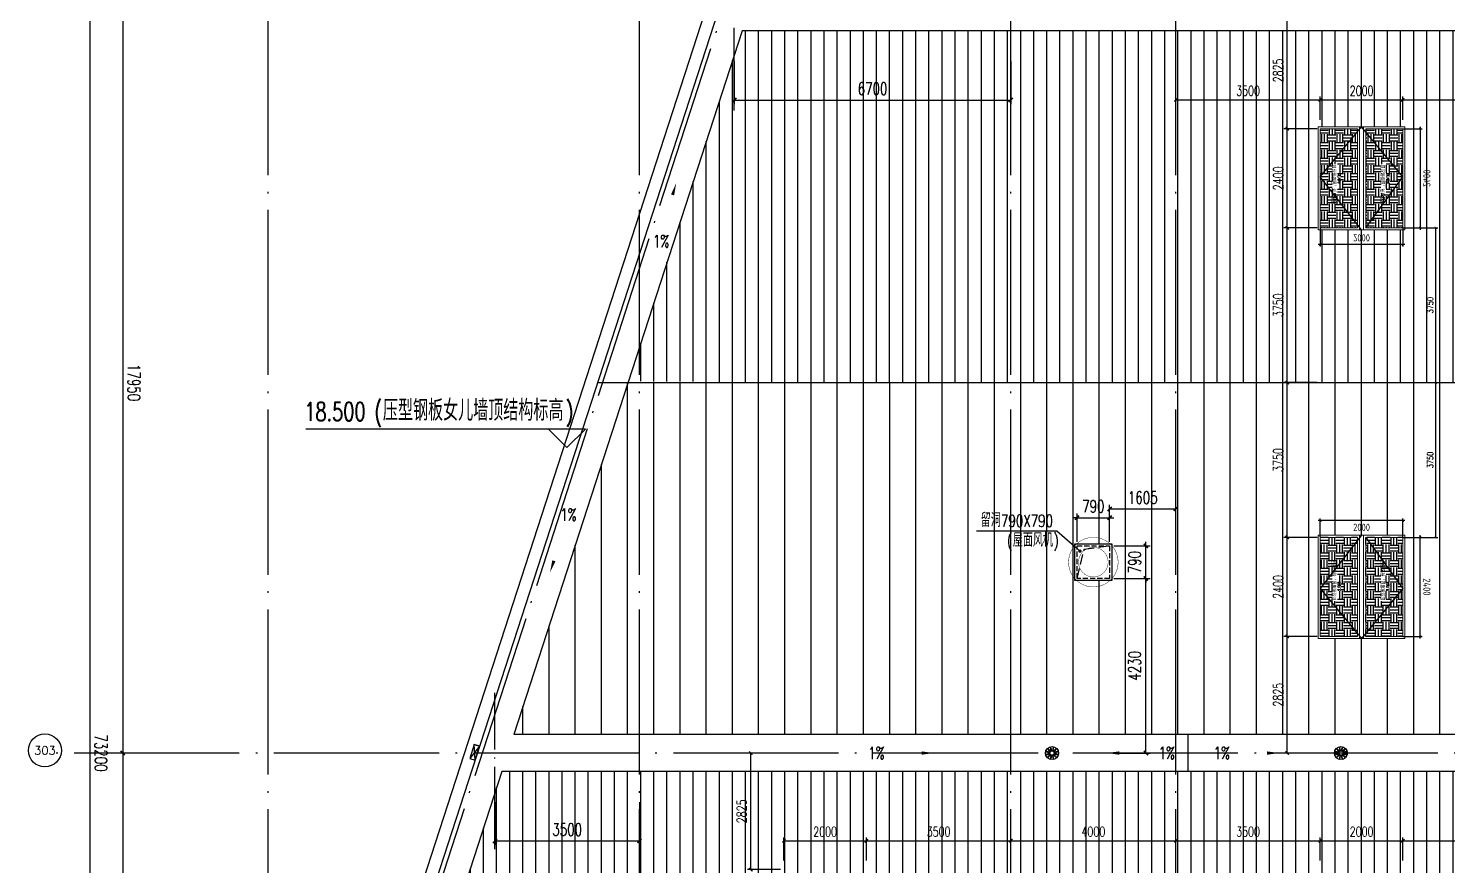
# Model space of a CAD drawing. Extents: x -1313754 to 847533, y 489853 to 941203.
# Drawn here: x 181339 to 215731, y 582093 to 602377 of the extents above; entities that cross this region are included whole.
import ezdxf
from ezdxf.enums import TextEntityAlignment as Align

# ---------------------------------------------------------------- set-up
doc = ezdxf.new("R2010")
doc.units = 0
doc.header["$LTSCALE"] = 1000
doc.header["$MEASUREMENT"] = 0
for name, pattern in [('DASH', [0.35, 0.25, -0.1]), ('DOTE', [2.42, 2, -0.2, 0.02, -0.2]), ('HIDDEN', [9.525, 6.35, -3.175])]:
    doc.linetypes.add(name, pattern=pattern)
doc.layers.get('Defpoints').update_dxf_attribs({"color": 210})
for name, color, linetype in [('A-AXIS-D', 1, 'Continuous'), ('A-AXIS-DOTE', 14, 'DOTE'), ('A-AXIS-DP', 126, 'Continuous'), ('A-AXIS-SYMB', 3, 'Continuous'), ('A-DRAIN', 142, 'Continuous'), ('A-HATCH-2', 251, 'Continuous'), ('A-LIN-V', 9, 'Continuous'), ('A-SFCE', 30, 'Continuous'), ('A-WINDOW', 140, 'Continuous'), ('AS-COLN', 6, 'Continuous'), ('AS-WALL', 40, 'Continuous'), ('AS-结构边线层', 200, 'Continuous'), ('DIM_SYMB', 3, 'Continuous'), ('PUB_TEXT', 7, 'Continuous'), ('SPACE', 7, 'Continuous'), ('SPACE_HATCH', 8, 'Continuous'), ('参考线', 8, 'Continuous'), ('外框', 1, 'HIDDEN'), ('文本', 4, 'Continuous'), ('暖通', 7, 'Continuous'), ('虹吸溢流', 3, 'Continuous'), ('虹吸雨水斗', 6, 'Continuous'), ('虹吸雨水标注XT', 7, 'Continuous')]:
    doc.layers.add(name, color=color, linetype=linetype)
doc.layers.add('成型线', color=3, linetype='Continuous', lineweight=18)
doc.styles.add('_TCH_AXIS', font='COMPLEX', dxfattribs={"bigfont": 'GBCBIG'})
doc.styles.add('_TCH_DIM', font='SIMPLEX', dxfattribs={"bigfont": 'GBCBIG'})
doc.styles.add('_TCH_DIM_T3', font='SIMPLEX', dxfattribs={"width": 0.705882, "bigfont": 'GBCBIG'})
doc.styles.add('_TCH_SPACE', font='SIMPLEX', dxfattribs={"height": 5, "bigfont": 'GBCBIG'})
doc.styles.add('A-DIM_T3', font='SIMPLEX', dxfattribs={"width": 0.705882, "bigfont": 'GBCBIG'})
doc.styles.get("Standard").update_dxf_attribs({"font": 'gbenor.shx', "bigfont": 'gbcbig.shx'})
doc.dimstyles.new('_TCH_ARCH&&100', dxfattribs={"dimtxt": 297.5, "dimasz": 100, "dimexe": 100, "dimexo": 100, "dimgap": 126.25, "dimtad": 1, "dimdec": 0, "dimzin": 0, "dimdsep": 46, "dimtxsty": '_TCH_DIM_T3', "dimblk": 'ARCHTICK', "dimcen": 0.09, "dimclrt": 7, "dimazin": 2, "dimtfac": 1, "dimtdec": 0, "dimtix": 1, "dimtmove": 2, "dimatfit": 3, "dimfxl": 0, "dimtolj": 1, "dimtzin": 0, "dimarcsym": 0})
doc.dimstyles.new('_TCH_ARCH&&50', dxfattribs={"dimtxt": 148.75, "dimasz": 50, "dimexe": 50, "dimexo": 50, "dimgap": 63.125, "dimtad": 1, "dimdec": 0, "dimzin": 0, "dimdsep": 46, "dimtxsty": '_TCH_DIM_T3', "dimblk": 'ARCHTICK', "dimcen": 0.09, "dimclrt": 7, "dimazin": 2, "dimtfac": 1, "dimtdec": 0, "dimtix": 1, "dimtmove": 2, "dimatfit": 3, "dimfxl": 0, "dimtolj": 1, "dimtzin": 0, "dimarcsym": 0})
doc.dimstyles.new('_TCH_ARCH&&80', dxfattribs={"dimtxt": 238, "dimasz": 80, "dimexe": 80, "dimexo": 80, "dimgap": 101, "dimtad": 1, "dimdec": 0, "dimzin": 0, "dimdsep": 46, "dimtxsty": '_TCH_DIM_T3', "dimblk": 'ARCHTICK', "dimcen": 0.09, "dimclrt": 7, "dimazin": 2, "dimtfac": 1, "dimtdec": 0, "dimtix": 1, "dimtmove": 2, "dimatfit": 3, "dimfxl": 0, "dimtolj": 1, "dimtzin": 0, "dimarcsym": 0})
doc.dimstyles.new('A-DIM&&100', dxfattribs={"dimtxt": 297.5, "dimasz": 100, "dimexe": 100, "dimexo": 100, "dimgap": 126.25, "dimtad": 1, "dimdec": 0, "dimzin": 0, "dimdsep": 46, "dimtxsty": 'A-DIM_T3', "dimblk": 'ARCHTICK', "dimcen": 0.09, "dimclrt": 7, "dimazin": 2, "dimtfac": 1, "dimtdec": 0, "dimtix": 1, "dimtmove": 2, "dimatfit": 3, "dimfxl": 0, "dimtolj": 1, "dimtzin": 0, "dimarcsym": 0})
pattern_1 = [(90, (-500100, 0), (-317.5, 0), [])]
pattern_2 = [(0, (0, 0), (187.5, 187.5), [187.5, -187.5]), (0, (0, 70.31), (187.5, 187.5), [187.5, -187.5]), (0, (0, 140.62), (187.5, 187.5), [187.5, -187.5]), (90, (23.44, 164.06), (-187.5, 187.5), [187.5, -187.5]), (90, (93.75, 164.06), (-187.5, 187.5), [187.5, -187.5]), (90, (164.06, 164.06), (-187.5, 187.5), [187.5, -187.5])]

# ---------------------------------------------------------------- blocks, each defined once
blk = doc.blocks.new('rrrrrrrrrrrrrrrrrrrrr')
at = {"layer": 'A-HATCH-2'}
h = blk.add_hatch(dxfattribs=at)
h.set_pattern_fill('ANSI31', color=256, scale=200, angle=45)
h.set_pattern_definition(pattern_1)
h.paths.add_polyline_path([(-266220, 593795), (-133684.3, 593795), (-128454.2, 593795), (-128454.2, 602320), (-301467.2, 602320), (-304221.8, 593830.4), (-299145.1, 593795)])
h = blk.add_hatch(dxfattribs=at)
h.set_pattern_fill('ANSI31', color=256, scale=400, angle=45)
h.set_pattern_definition([(90, (-500100, 0), (-635, 0), [])])
h.paths.add_polyline_path([(-266220, 593795), (-133684.3, 593795), (-128454.2, 593795), (-128454.2, 585270), (-306999.3, 585270), (-304233.2, 593795), (-278850, 593795)])
h = blk.add_hatch(dxfattribs=at)
h.set_pattern_fill('ANSI31', color=256, scale=200, angle=45)
h.set_pattern_definition(pattern_1)
h.paths.add_polyline_path([(-266220, 575845), (-133684.3, 575845), (-128454.2, 575845), (-128454.2, 584370), (-307291.3, 584370), (-310057.3, 575845), (-299145.1, 575845)])
at = {"layer": 'A-AXIS-SYMB'}
for p, q in [((-305260, 592670), (-312040, 592670)), ((-305710, 592220), (-306160, 592670)), ((-305710, 592220), (-305260, 592670))]:
    blk.add_line(p, q, dxfattribs=at)
at = {"layer": 'A-LIN-V'}
for points in [[(-301467.2, 602320), (-306999.3, 585270)], [(-128454.2, 602320), (-301467.2, 602320)], [(-128454.2, 585270), (-306999.3, 585270)], [(-307291.3, 584370), (-312823.4, 567320), (-128454.2, 567320)], [(-128454.2, 584370), (-307291.3, 584370)]]:
    blk.add_lwpolyline(points, dxfattribs=at)
at = {"layer": 'A-SFCE'}
for points in [[(-128154.2, 548220), (-128154.2, 621419.9), (-296321.3, 621420), (-313854.2, 567383.3), (-313854.2, 566370), (-313254.2, 566370)], [(-313554.2, 564570), (-313554.2, 548519.9), (-128454.2, 548519.9), (-128454.2, 621119.9), (-296103.2, 621120), (-313554.2, 567335.8), (-313554.2, 566670), (-313254.2, 566670)], [(-304977.3, 593795), (-128454.2, 593795)]]:
    blk.add_lwpolyline(points, dxfattribs=at)
at = {"layer": 'PUB_TEXT', "style": '_TCH_DIM', "width": 0.705882}
for s, height, p in [('18.500', 446.25, (-312075, 592870)), ('(', 446.2, (-310380, 592870)), (')', 446.2, (-305746.6, 592870))]:
    blk.add_text(s, height=height, dxfattribs=at).set_placement(p)
at = {"layer": 'PUB_TEXT', "style": '_TCH_DIM'}
blk.add_text('压型钢板女儿墙顶结构标高', height=506.383, dxfattribs=at).set_placement((-310170, 592870))
blk = doc.blocks.new('_ArchTick')
at = {"color": 0, "linetype": 'ByBlock', "const_width": 0.4}
blk.add_lwpolyline([(-0.5, -0.5), (0.5, 0.5)], dxfattribs=at)
blk = doc.blocks.new('44')
at = {"layer": 'A-AXIS-DP', "color": 1}
for p, q in [((280302, 745270), (280302, 747370)), ((277446, 744900), (279946, 744900))]:
    blk.add_line(p, q, dxfattribs=at)
for p, xscale, yscale, zscale, rotation in [((280302, 747320), -50.00000000000003, 50.00000000000003, 50.00000000000001, 270), ((280302, 745320), -50.00000000000001, 50.00000000000001, 50.00000000000001, 90), ((279896, 744900), -50, 50, 50, 180)]:
    blk.add_blockref('_ArchTick', p, dxfattribs=dict(at, xscale=xscale, yscale=yscale, zscale=zscale, rotation=rotation))
at = {"layer": 'A-AXIS-DP', "color": 1, "xscale": -50, "yscale": 50, "zscale": 50}
blk.add_blockref('_ArchTick', (277496, 744900), dxfattribs=at)
at = {"layer": 'A-AXIS-DP', "color": 1, "insert": (278696, 744737), "char_height": 175, "attachment_point": 5, "rotation": 180}
blk.add_mtext('\\A1;2400', dxfattribs=at)
blk.add_wipeout([(277446, 745270), (279946, 745270), (279946, 747370), (277446, 747370)]).dxf.layer = '参考线'
at = {"layer": 'SPACE_HATCH'}
h = blk.add_hatch(dxfattribs=at)
h.set_pattern_fill('土壤', color=1, scale=50, style=0)
h.set_pattern_definition(pattern_2)
h.paths.add_polyline_path([(277496, 746420), (279896, 746420), (279896, 747320), (277496, 747320)])
h.paths.add_polyline_path([(278352, 746904), (279057, 746904), (279057, 747034), (278352, 747034)])
h.paths.add_polyline_path([(278591, 746811), (278817, 746811), (278817, 746895), (278591, 746895)])
h = blk.add_hatch(dxfattribs=at)
h.set_pattern_fill('土壤', color=1, scale=50, style=0)
h.set_pattern_definition(pattern_2)
h.paths.add_polyline_path([(277496, 746220), (279896, 746220), (279896, 745320), (277496, 745320)])
h.paths.add_polyline_path([(278352, 745724), (279057, 745724), (279057, 745854), (278352, 745854)])
h.paths.add_polyline_path([(278591, 745631), (278817, 745631), (278817, 745715), (278591, 745715)])
at = {"layer": 'A-AXIS-DP', "color": 1}
for p, q in [((279906, 747320), (280352, 747320)), ((277496, 745320), (277496, 744850)), ((279896, 745320), (279896, 744850)), ((279906, 745320), (280352, 745320))]:
    blk.add_line(p, q, dxfattribs=at)
at = {"layer": '外框'}
for points in [[(279946, 746320), (278658, 747320), (277446, 746320)], [(279896, 746220), (278658, 745320), (277446, 746320)]]:
    blk.add_lwpolyline(points, dxfattribs=at)
at = {"layer": '成型线'}
for p, q in [((279946, 745270), (279946, 747370)), ((277446, 746370), (279946, 746370)), ((277496, 746420), (279896, 746420)), ((277446, 746270), (279946, 746270)), ((277496, 746220), (279896, 746220))]:
    blk.add_line(p, q, dxfattribs=at)
for points in [[(279946, 745270), (277446, 745270), (277446, 747370), (279946, 747370)], [(277496, 746420), (277496, 747320), (279896, 747320), (279896, 746420)], [(279896, 746220), (279896, 745320), (277496, 745320), (277496, 746220)]]:
    blk.add_lwpolyline(points, dxfattribs=at)
at = {"layer": 'A-AXIS-DP', "color": 1, "insert": (280139, 746320), "char_height": 175, "attachment_point": 5, "rotation": 270}
blk.add_mtext('\\A1;2000', dxfattribs=at)
at = {"layer": 'SPACE', "color": 1, "style": '_TCH_SPACE'}
for p in [(278365, 746930), (278365, 745750)]:
    blk.add_text('自然排烟窗，有效面积', height=96.5, dxfattribs=at).set_placement(p)
at = {"layer": 'SPACE', "color": 1, "style": '_TCH_SPACE', "width": 0.705882}
for s, height, p in [('2.16m', 59.5, (278600, 746828)), ('2', 29.8, (278792, 746863)), ('2.16m', 59.5, (278600, 745648)), ('2', 29.8, (278792, 745683))]:
    blk.add_text(s, height=height, dxfattribs=at).set_placement(p)
blk = doc.blocks.new('*D2538')
at = {"layer": 'A-WINDOW', "color": 0, "lineweight": -2}
for p, q in [((367696, 714320), (368446, 714320)), ((368396, 710570), (368396, 714320)), ((367696, 710570), (368446, 710570))]:
    blk.add_line(p, q, dxfattribs=at)
at = {"layer": 'Defpoints', "color": 0}
for p in [(367646, 714320), (368396, 714320), (367646, 710570)]:
    blk.add_point(p, dxfattribs=at)
at = {"layer": 'A-WINDOW', "color": 0, "lineweight": -2, "xscale": 50, "yscale": 50, "zscale": 50}
for p, rotation in [((368396, 714320), 90), ((368396, 710570), 270)]:
    blk.add_blockref('_ArchTick', p, dxfattribs=dict(at, rotation=rotation))
at = {"layer": 'A-WINDOW', "color": 7, "insert": (368258, 712445), "char_height": 148.8, "attachment_point": 5, "rotation": 90, "style": '_TCH_DIM_T3'}
blk.add_mtext('\\A1;3750', dxfattribs=at)
blk = doc.blocks.new('*D2539')
at = {"layer": 'A-WINDOW', "color": 0, "lineweight": -2}
for p, q in [((367696, 718070), (368446, 718070)), ((368396, 714320), (368396, 718070)), ((367696, 714320), (368446, 714320))]:
    blk.add_line(p, q, dxfattribs=at)
at = {"layer": 'Defpoints', "color": 0}
for p in [(367646, 718070), (368396, 718070), (367646, 714320)]:
    blk.add_point(p, dxfattribs=at)
at = {"layer": 'A-WINDOW', "color": 0, "lineweight": -2, "xscale": 50, "yscale": 50, "zscale": 50}
for p, rotation in [((368396, 718070), 90), ((368396, 714320), 270)]:
    blk.add_blockref('_ArchTick', p, dxfattribs=dict(at, rotation=rotation))
at = {"layer": 'A-WINDOW', "color": 7, "insert": (368258, 716195), "char_height": 148.8, "attachment_point": 5, "rotation": 90, "style": '_TCH_DIM_T3'}
blk.add_mtext('\\A1;3750', dxfattribs=at)
blk = doc.blocks.new('*D1889')
at = {"layer": 'A-AXIS-DP', "color": 0, "lineweight": -2}
for p, q in [((209146, 600165), (209146, 600725)), ((209146, 600645), (212646, 600645)), ((212646, 600165), (212646, 600725))]:
    blk.add_line(p, q, dxfattribs=at)
at = {"layer": 'Defpoints', "color": 0}
for p in [(212646, 600645), (209146, 600085), (212646, 600085)]:
    blk.add_point(p, dxfattribs=at)
at = {"layer": 'A-AXIS-DP', "color": 0, "lineweight": -2, "xscale": 80, "yscale": 80, "zscale": 80, "rotation": 180}
blk.add_blockref('_ArchTick', (209146, 600645), dxfattribs=at)
at = {"layer": 'A-AXIS-DP', "color": 0, "lineweight": -2, "xscale": 80, "yscale": 80, "zscale": 80}
blk.add_blockref('_ArchTick', (212646, 600645), dxfattribs=at)
at = {"layer": 'A-AXIS-DP', "color": 7, "insert": (210896, 600865), "char_height": 238, "attachment_point": 5, "style": '_TCH_DIM_T3'}
blk.add_mtext('\\A1;3500', dxfattribs=at)
blk = doc.blocks.new('*D1890')
at = {"layer": 'A-AXIS-DP', "color": 0, "lineweight": -2}
for p, q in [((212646, 600165), (212646, 600725)), ((212646, 600645), (214646, 600645)), ((214646, 600165), (214646, 600725))]:
    blk.add_line(p, q, dxfattribs=at)
at = {"layer": 'Defpoints', "color": 0}
for p in [(214646, 600645), (212646, 600085), (214646, 600085)]:
    blk.add_point(p, dxfattribs=at)
at = {"layer": 'A-AXIS-DP', "color": 0, "lineweight": -2, "xscale": 80, "yscale": 80, "zscale": 80, "rotation": 180}
blk.add_blockref('_ArchTick', (212646, 600645), dxfattribs=at)
at = {"layer": 'A-AXIS-DP', "color": 0, "lineweight": -2, "xscale": 80, "yscale": 80, "zscale": 80}
blk.add_blockref('_ArchTick', (214646, 600645), dxfattribs=at)
at = {"layer": 'A-AXIS-DP', "color": 7, "insert": (213646, 600865), "char_height": 238, "attachment_point": 5, "style": '_TCH_DIM_T3'}
blk.add_mtext('\\A1;2000', dxfattribs=at)
blk = doc.blocks.new('*D1891')
at = {"layer": 'A-AXIS-DP', "color": 0, "lineweight": -2}
for p, q in [((214646, 600165), (214646, 600725)), ((214646, 600645), (218146, 600645)), ((218146, 600165), (218146, 600725))]:
    blk.add_line(p, q, dxfattribs=at)
at = {"layer": 'Defpoints', "color": 0}
for p in [(218146, 600645), (214646, 600085), (218146, 600085)]:
    blk.add_point(p, dxfattribs=at)
at = {"layer": 'A-AXIS-DP', "color": 0, "lineweight": -2, "xscale": 80, "yscale": 80, "zscale": 80, "rotation": 180}
blk.add_blockref('_ArchTick', (214646, 600645), dxfattribs=at)
at = {"layer": 'A-AXIS-DP', "color": 0, "lineweight": -2, "xscale": 80, "yscale": 80, "zscale": 80}
blk.add_blockref('_ArchTick', (218146, 600645), dxfattribs=at)
at = {"layer": 'A-AXIS-DP', "color": 7, "insert": (216396, 600865), "char_height": 238, "attachment_point": 5, "style": '_TCH_DIM_T3'}
blk.add_mtext('\\A1;3500', dxfattribs=at)
blk = doc.blocks.new('*D1924')
at = {"layer": 'A-AXIS-DP', "color": 0, "lineweight": -2}
for p, q in [((199646, 582215), (199646, 582775)), ((199646, 582695), (201646, 582695)), ((201646, 582215), (201646, 582775))]:
    blk.add_line(p, q, dxfattribs=at)
at = {"layer": 'Defpoints', "color": 0}
for p in [(201646, 582695), (199646, 582135), (201646, 582135)]:
    blk.add_point(p, dxfattribs=at)
at = {"layer": 'A-AXIS-DP', "color": 0, "lineweight": -2, "xscale": 80, "yscale": 80, "zscale": 80, "rotation": 180}
blk.add_blockref('_ArchTick', (199646, 582695), dxfattribs=at)
at = {"layer": 'A-AXIS-DP', "color": 0, "lineweight": -2, "xscale": 80, "yscale": 80, "zscale": 80}
blk.add_blockref('_ArchTick', (201646, 582695), dxfattribs=at)
at = {"layer": 'A-AXIS-DP', "color": 7, "insert": (200646, 582915), "char_height": 238, "attachment_point": 5, "style": '_TCH_DIM_T3'}
blk.add_mtext('\\A1;2000', dxfattribs=at)
blk = doc.blocks.new('*D1925')
at = {"layer": 'A-AXIS-DP', "color": 0, "lineweight": -2}
for p, q in [((201646, 582215), (201646, 582775)), ((201646, 582695), (205146, 582695)), ((205146, 582215), (205146, 582775))]:
    blk.add_line(p, q, dxfattribs=at)
at = {"layer": 'Defpoints', "color": 0}
for p in [(205146, 582695), (201646, 582135), (205146, 582135)]:
    blk.add_point(p, dxfattribs=at)
at = {"layer": 'A-AXIS-DP', "color": 0, "lineweight": -2, "xscale": 80, "yscale": 80, "zscale": 80, "rotation": 180}
blk.add_blockref('_ArchTick', (201646, 582695), dxfattribs=at)
at = {"layer": 'A-AXIS-DP', "color": 0, "lineweight": -2, "xscale": 80, "yscale": 80, "zscale": 80}
blk.add_blockref('_ArchTick', (205146, 582695), dxfattribs=at)
at = {"layer": 'A-AXIS-DP', "color": 7, "insert": (203396, 582915), "char_height": 238, "attachment_point": 5, "style": '_TCH_DIM_T3'}
blk.add_mtext('\\A1;3500', dxfattribs=at)
blk = doc.blocks.new('*D1926')
at = {"layer": 'A-AXIS-DP', "color": 0, "lineweight": -2}
for p, q in [((205146, 582215), (205146, 582775)), ((205146, 582695), (209146, 582695)), ((209146, 582215), (209146, 582775))]:
    blk.add_line(p, q, dxfattribs=at)
at = {"layer": 'Defpoints', "color": 0}
for p in [(209146, 582695), (205146, 582135), (209146, 582135)]:
    blk.add_point(p, dxfattribs=at)
at = {"layer": 'A-AXIS-DP', "color": 0, "lineweight": -2, "xscale": 80, "yscale": 80, "zscale": 80, "rotation": 180}
blk.add_blockref('_ArchTick', (205146, 582695), dxfattribs=at)
at = {"layer": 'A-AXIS-DP', "color": 0, "lineweight": -2, "xscale": 80, "yscale": 80, "zscale": 80}
blk.add_blockref('_ArchTick', (209146, 582695), dxfattribs=at)
at = {"layer": 'A-AXIS-DP', "color": 7, "insert": (207146, 582915), "char_height": 238, "attachment_point": 5, "style": '_TCH_DIM_T3'}
blk.add_mtext('\\A1;4000', dxfattribs=at)
blk = doc.blocks.new('*D1927')
at = {"layer": 'A-AXIS-DP', "color": 0, "lineweight": -2}
for p, q in [((209146, 582215), (209146, 582775)), ((209146, 582695), (212646, 582695)), ((212646, 582215), (212646, 582775))]:
    blk.add_line(p, q, dxfattribs=at)
at = {"layer": 'Defpoints', "color": 0}
for p in [(212646, 582695), (209146, 582135), (212646, 582135)]:
    blk.add_point(p, dxfattribs=at)
at = {"layer": 'A-AXIS-DP', "color": 0, "lineweight": -2, "xscale": 80, "yscale": 80, "zscale": 80, "rotation": 180}
blk.add_blockref('_ArchTick', (209146, 582695), dxfattribs=at)
at = {"layer": 'A-AXIS-DP', "color": 0, "lineweight": -2, "xscale": 80, "yscale": 80, "zscale": 80}
blk.add_blockref('_ArchTick', (212646, 582695), dxfattribs=at)
at = {"layer": 'A-AXIS-DP', "color": 7, "insert": (210896, 582915), "char_height": 238, "attachment_point": 5, "style": '_TCH_DIM_T3'}
blk.add_mtext('\\A1;3500', dxfattribs=at)
blk = doc.blocks.new('*D1928')
at = {"layer": 'A-AXIS-DP', "color": 0, "lineweight": -2}
for p, q in [((212646, 582215), (212646, 582775)), ((212646, 582695), (214646, 582695)), ((214646, 582215), (214646, 582775))]:
    blk.add_line(p, q, dxfattribs=at)
at = {"layer": 'Defpoints', "color": 0}
for p in [(214646, 582695), (212646, 582135), (214646, 582135)]:
    blk.add_point(p, dxfattribs=at)
at = {"layer": 'A-AXIS-DP', "color": 0, "lineweight": -2, "xscale": 80, "yscale": 80, "zscale": 80, "rotation": 180}
blk.add_blockref('_ArchTick', (212646, 582695), dxfattribs=at)
at = {"layer": 'A-AXIS-DP', "color": 0, "lineweight": -2, "xscale": 80, "yscale": 80, "zscale": 80}
blk.add_blockref('_ArchTick', (214646, 582695), dxfattribs=at)
at = {"layer": 'A-AXIS-DP', "color": 7, "insert": (213646, 582915), "char_height": 238, "attachment_point": 5, "style": '_TCH_DIM_T3'}
blk.add_mtext('\\A1;2000', dxfattribs=at)
blk = doc.blocks.new('*D1929')
at = {"layer": 'A-AXIS-DP', "color": 0, "lineweight": -2}
for p, q in [((214646, 582215), (214646, 582775)), ((214646, 582695), (218146, 582695)), ((218146, 582215), (218146, 582775))]:
    blk.add_line(p, q, dxfattribs=at)
at = {"layer": 'Defpoints', "color": 0}
for p in [(218146, 582695), (214646, 582135), (218146, 582135)]:
    blk.add_point(p, dxfattribs=at)
at = {"layer": 'A-AXIS-DP', "color": 0, "lineweight": -2, "xscale": 80, "yscale": 80, "zscale": 80, "rotation": 180}
blk.add_blockref('_ArchTick', (214646, 582695), dxfattribs=at)
at = {"layer": 'A-AXIS-DP', "color": 0, "lineweight": -2, "xscale": 80, "yscale": 80, "zscale": 80}
blk.add_blockref('_ArchTick', (218146, 582695), dxfattribs=at)
at = {"layer": 'A-AXIS-DP', "color": 7, "insert": (216396, 582915), "char_height": 238, "attachment_point": 5, "style": '_TCH_DIM_T3'}
blk.add_mtext('\\A1;3500', dxfattribs=at)
blk = doc.blocks.new('*D2130')
at = {"layer": 'A-AXIS-DP', "color": 0, "lineweight": -2}
for p, q in [((199566, 584820), (198764, 584820)), ((198844, 581995), (198844, 584820)), ((199566, 581995), (198764, 581995))]:
    blk.add_line(p, q, dxfattribs=at)
at = {"layer": 'Defpoints', "color": 0}
for p in [(198844, 584820), (199646, 584820), (199646, 581995)]:
    blk.add_point(p, dxfattribs=at)
at = {"layer": 'A-AXIS-DP', "color": 0, "lineweight": -2, "xscale": 80, "yscale": 80, "zscale": 80}
for p, rotation in [((198844, 584820), 90), ((198844, 581995), 270)]:
    blk.add_blockref('_ArchTick', p, dxfattribs=dict(at, rotation=rotation))
at = {"layer": 'A-AXIS-DP', "color": 7, "insert": (198624, 583408), "char_height": 238, "attachment_point": 5, "rotation": 90, "style": '_TCH_DIM_T3'}
blk.add_mtext('\\A1;2825', dxfattribs=at)
blk = doc.blocks.new('*D2131')
at = {"layer": 'A-AXIS-DP', "color": 0, "lineweight": -2}
for p, q in [((212566, 587645), (211764, 587645)), ((211844, 584820), (211844, 587645)), ((212566, 584820), (211764, 584820))]:
    blk.add_line(p, q, dxfattribs=at)
at = {"layer": 'Defpoints', "color": 0}
for p in [(211844, 587645), (212646, 587645), (212646, 584820)]:
    blk.add_point(p, dxfattribs=at)
at = {"layer": 'A-AXIS-DP', "color": 0, "lineweight": -2, "xscale": 80, "yscale": 80, "zscale": 80}
for p, rotation in [((211844, 587645), 90), ((211844, 584820), 270)]:
    blk.add_blockref('_ArchTick', p, dxfattribs=dict(at, rotation=rotation))
at = {"layer": 'A-AXIS-DP', "color": 7, "insert": (211624, 586233), "char_height": 238, "attachment_point": 5, "rotation": 90, "style": '_TCH_DIM_T3'}
blk.add_mtext('\\A1;2825', dxfattribs=at)
blk = doc.blocks.new('*D2132')
at = {"layer": 'A-AXIS-DP', "color": 0, "lineweight": -2}
for p, q in [((212566, 590045), (211764, 590045)), ((211844, 587645), (211844, 590045)), ((212566, 587645), (211764, 587645))]:
    blk.add_line(p, q, dxfattribs=at)
at = {"layer": 'Defpoints', "color": 0}
for p in [(211844, 590045), (212646, 590045), (212646, 587645)]:
    blk.add_point(p, dxfattribs=at)
at = {"layer": 'A-AXIS-DP', "color": 0, "lineweight": -2, "xscale": 80, "yscale": 80, "zscale": 80}
for p, rotation in [((211844, 590045), 90), ((211844, 587645), 270)]:
    blk.add_blockref('_ArchTick', p, dxfattribs=dict(at, rotation=rotation))
at = {"layer": 'A-AXIS-DP', "color": 7, "insert": (211624, 588845), "char_height": 238, "attachment_point": 5, "rotation": 90, "style": '_TCH_DIM_T3'}
blk.add_mtext('\\A1;2400', dxfattribs=at)
blk = doc.blocks.new('*D2133')
at = {"layer": 'A-AXIS-DP', "color": 0, "lineweight": -2}
for p, q in [((212566, 593795), (211764, 593795)), ((211844, 590045), (211844, 593795)), ((212566, 590045), (211764, 590045))]:
    blk.add_line(p, q, dxfattribs=at)
at = {"layer": 'Defpoints', "color": 0}
for p in [(211844, 593795), (212646, 593795), (212646, 590045)]:
    blk.add_point(p, dxfattribs=at)
at = {"layer": 'A-AXIS-DP', "color": 0, "lineweight": -2, "xscale": 80, "yscale": 80, "zscale": 80}
for p, rotation in [((211844, 593795), 90), ((211844, 590045), 270)]:
    blk.add_blockref('_ArchTick', p, dxfattribs=dict(at, rotation=rotation))
at = {"layer": 'A-AXIS-DP', "color": 7, "insert": (211624, 591920), "char_height": 238, "attachment_point": 5, "rotation": 90, "style": '_TCH_DIM_T3'}
blk.add_mtext('\\A1;3750', dxfattribs=at)
blk = doc.blocks.new('*D2134')
at = {"layer": 'A-AXIS-DP', "color": 0, "lineweight": -2}
for p, q in [((212566, 597545), (211764, 597545)), ((211844, 593795), (211844, 597545)), ((212566, 593795), (211764, 593795))]:
    blk.add_line(p, q, dxfattribs=at)
at = {"layer": 'Defpoints', "color": 0}
for p in [(211844, 597545), (212646, 597545), (212646, 593795)]:
    blk.add_point(p, dxfattribs=at)
at = {"layer": 'A-AXIS-DP', "color": 0, "lineweight": -2, "xscale": 80, "yscale": 80, "zscale": 80}
for p, rotation in [((211844, 597545), 90), ((211844, 593795), 270)]:
    blk.add_blockref('_ArchTick', p, dxfattribs=dict(at, rotation=rotation))
at = {"layer": 'A-AXIS-DP', "color": 7, "insert": (211624, 595670), "char_height": 238, "attachment_point": 5, "rotation": 90, "style": '_TCH_DIM_T3'}
blk.add_mtext('\\A1;3750', dxfattribs=at)
blk = doc.blocks.new('*D2135')
at = {"layer": 'A-AXIS-DP', "color": 0, "lineweight": -2}
for p, q in [((212566, 599945), (211764, 599945)), ((211844, 597545), (211844, 599945)), ((212566, 597545), (211764, 597545))]:
    blk.add_line(p, q, dxfattribs=at)
at = {"layer": 'Defpoints', "color": 0}
for p in [(211844, 599945), (212646, 599945), (212646, 597545)]:
    blk.add_point(p, dxfattribs=at)
at = {"layer": 'A-AXIS-DP', "color": 0, "lineweight": -2, "xscale": 80, "yscale": 80, "zscale": 80}
for p, rotation in [((211844, 599945), 90), ((211844, 597545), 270)]:
    blk.add_blockref('_ArchTick', p, dxfattribs=dict(at, rotation=rotation))
at = {"layer": 'A-AXIS-DP', "color": 7, "insert": (211624, 598745), "char_height": 238, "attachment_point": 5, "rotation": 90, "style": '_TCH_DIM_T3'}
blk.add_mtext('\\A1;2400', dxfattribs=at)
blk = doc.blocks.new('*D2136')
at = {"layer": 'A-AXIS-DP', "color": 0, "lineweight": -2}
for p, q in [((212566, 602770), (211764, 602770)), ((211844, 599945), (211844, 602770)), ((212566, 599945), (211764, 599945))]:
    blk.add_line(p, q, dxfattribs=at)
at = {"layer": 'Defpoints', "color": 0}
for p in [(211844, 602770), (212646, 602770), (212646, 599945)]:
    blk.add_point(p, dxfattribs=at)
at = {"layer": 'A-AXIS-DP', "color": 0, "lineweight": -2, "xscale": 80, "yscale": 80, "zscale": 80}
for p, rotation in [((211844, 602770), 90), ((211844, 599945), 270)]:
    blk.add_blockref('_ArchTick', p, dxfattribs=dict(at, rotation=rotation))
at = {"layer": 'A-AXIS-DP', "color": 7, "insert": (211624, 601358), "char_height": 238, "attachment_point": 5, "rotation": 90, "style": '_TCH_DIM_T3'}
blk.add_mtext('\\A1;2825', dxfattribs=at)
blk = doc.blocks.new('*D1348')
at = {"layer": 'A-AXIS-D', "color": 0, "lineweight": -2}
for p, q in [((-94953, -202050), (-95739, -202050)), ((-95639, -202050), (-95639, -220000)), ((-94953, -220000), (-95739, -220000))]:
    blk.add_line(p, q, dxfattribs=at)
at = {"layer": 'Defpoints', "color": 0}
for p in [(-94853, -202050), (-95639, -220000), (-94853, -220000)]:
    blk.add_point(p, dxfattribs=at)
at = {"layer": 'A-AXIS-D', "color": 0, "lineweight": -2, "xscale": 100, "yscale": 100, "zscale": 100}
for p, rotation in [((-95639, -202050), 90), ((-95639, -220000), 270)]:
    blk.add_blockref('_ArchTick', p, dxfattribs=dict(at, rotation=rotation))
at = {"layer": 'A-AXIS-D', "color": 7, "insert": (-95364, -211025), "char_height": 297.5, "attachment_point": 5, "rotation": 270, "style": 'A-DIM_T3'}
blk.add_mtext('\\A1;17950', dxfattribs=at)
blk = doc.blocks.new('*D1349')
at = {"layer": 'A-AXIS-D', "color": 0, "lineweight": -2}
for p, q in [((-94953, -220000), (-95739, -220000)), ((-95639, -220000), (-95639, -237950)), ((-94953, -237950), (-95739, -237950))]:
    blk.add_line(p, q, dxfattribs=at)
at = {"layer": 'Defpoints', "color": 0}
for p in [(-94853, -220000), (-95639, -237950), (-94853, -237950)]:
    blk.add_point(p, dxfattribs=at)
at = {"layer": 'A-AXIS-D', "color": 0, "lineweight": -2, "xscale": 100, "yscale": 100, "zscale": 100}
for p, rotation in [((-95639, -220000), 90), ((-95639, -237950), 270)]:
    blk.add_blockref('_ArchTick', p, dxfattribs=dict(at, rotation=rotation))
at = {"layer": 'A-AXIS-D', "color": 7, "insert": (-95364, -228975), "char_height": 297.5, "attachment_point": 5, "rotation": 270, "style": 'A-DIM_T3'}
blk.add_mtext('\\A1;17950', dxfattribs=at)
blk = doc.blocks.new('*D1409')
at = {"layer": 'A-AXIS-D', "color": 0, "lineweight": -2}
for p, q in [((-95053, -183400), (-96539, -183400)), ((-96439, -183400), (-96439, -256600)), ((-95053, -256600), (-96539, -256600))]:
    blk.add_line(p, q, dxfattribs=at)
at = {"layer": 'Defpoints', "color": 0}
for p in [(-94953, -183400), (-96439, -256600), (-94953, -256600)]:
    blk.add_point(p, dxfattribs=at)
at = {"layer": 'A-AXIS-D', "color": 0, "lineweight": -2, "xscale": 100, "yscale": 100, "zscale": 100}
for p, rotation in [((-96439, -183400), 90), ((-96439, -256600), 270)]:
    blk.add_blockref('_ArchTick', p, dxfattribs=dict(at, rotation=rotation))
at = {"layer": 'A-AXIS-D', "color": 7, "insert": (-96164, -220000), "char_height": 297.5, "attachment_point": 5, "rotation": 270, "style": 'A-DIM_T3'}
blk.add_mtext('\\A1;73200', dxfattribs=at)
blk = doc.blocks.new('*D1485')
at = {"layer": 'A-AXIS-D', "color": 0, "lineweight": -2}
for p, q in [((-86618, -221190), (-86618, -222228)), ((-83118, -221190), (-83118, -222228)), ((-86618, -222128), (-83118, -222128))]:
    blk.add_line(p, q, dxfattribs=at)
at = {"layer": 'Defpoints', "color": 0}
for p in [(-86618, -221090), (-83118, -221090), (-83118, -222128)]:
    blk.add_point(p, dxfattribs=at)
at = {"layer": 'A-AXIS-D', "color": 0, "lineweight": -2, "xscale": 100, "yscale": 100, "zscale": 100, "rotation": 180}
blk.add_blockref('_ArchTick', (-86618, -222128), dxfattribs=at)
at = {"layer": 'A-AXIS-D', "color": 0, "lineweight": -2, "xscale": 100, "yscale": 100, "zscale": 100}
blk.add_blockref('_ArchTick', (-83118, -222128), dxfattribs=at)
at = {"layer": 'A-AXIS-D', "color": 7, "insert": (-84868, -221853), "char_height": 297.5, "attachment_point": 5, "style": '_TCH_DIM_T3'}
blk.add_mtext('\\A1;3500', dxfattribs=at)
blk = doc.blocks.new('*D1486')
at = {"layer": 'A-AXIS-D', "color": 0, "lineweight": -2}
for p, q in [((-80818, -203240), (-80818, -204278)), ((-74118, -203240), (-74118, -204278)), ((-80818, -204178), (-74118, -204178))]:
    blk.add_line(p, q, dxfattribs=at)
at = {"layer": 'Defpoints', "color": 0}
for p in [(-80818, -203140), (-74118, -203140), (-74118, -204178)]:
    blk.add_point(p, dxfattribs=at)
at = {"layer": 'A-AXIS-D', "color": 0, "lineweight": -2, "xscale": 100, "yscale": 100, "zscale": 100, "rotation": 180}
blk.add_blockref('_ArchTick', (-80818, -204178), dxfattribs=at)
at = {"layer": 'A-AXIS-D', "color": 0, "lineweight": -2, "xscale": 100, "yscale": 100, "zscale": 100}
blk.add_blockref('_ArchTick', (-74118, -204178), dxfattribs=at)
at = {"layer": 'A-AXIS-D', "color": 7, "insert": (-77468, -203903), "char_height": 297.5, "attachment_point": 5, "style": '_TCH_DIM_T3'}
blk.add_mtext('\\A1;6700', dxfattribs=at)
blk = doc.blocks.new('*D138')
at = {"layer": 'A-AXIS-DP', "color": 0, "lineweight": -2}
for p, q in [((-495, 395), (-1374, 395)), ((-1274, 395), (-1274, 495)), ((-1274, 395), (-1274, -395)), ((-495, -395), (-1374, -395)), ((-1274, -395), (-1274, -495))]:
    blk.add_line(p, q, dxfattribs=at)
at = {"layer": 'Defpoints', "color": 0}
for p in [(-395, 395), (-1274, -395), (-395, -395)]:
    blk.add_point(p, dxfattribs=at)
at = {"layer": 'A-AXIS-DP', "color": 0, "lineweight": -2, "xscale": 100, "yscale": 100, "zscale": 100}
for p, rotation in [((-1274, 395), 270), ((-1274, -395), 90)]:
    blk.add_blockref('_ArchTick', p, dxfattribs=dict(at, rotation=rotation))
at = {"layer": 'A-AXIS-DP', "color": 7, "insert": (-999, 0), "char_height": 297.5, "attachment_point": 5, "rotation": 270, "style": '_TCH_DIM_T3'}
blk.add_mtext('\\A1;790', dxfattribs=at)
blk = doc.blocks.new('*D139')
at = {"layer": 'A-AXIS-DP', "color": 0, "lineweight": -2}
for p, q in [((-395, -495), (-395, -1178)), ((395, -495), (395, -1178)), ((-395, -1078), (-495, -1078)), ((395, -1078), (-395, -1078)), ((395, -1078), (495, -1078))]:
    blk.add_line(p, q, dxfattribs=at)
at = {"layer": 'Defpoints', "color": 0}
for p in [(-395, -395), (395, -395), (-395, -1078)]:
    blk.add_point(p, dxfattribs=at)
at = {"layer": 'A-AXIS-DP', "color": 0, "lineweight": -2, "xscale": 100, "yscale": 100, "zscale": 100}
blk.add_blockref('_ArchTick', (-395, -1078), dxfattribs=at)
at = {"layer": 'A-AXIS-DP', "color": 0, "lineweight": -2, "xscale": 100, "yscale": 100, "zscale": 100, "rotation": 180}
blk.add_blockref('_ArchTick', (395, -1078), dxfattribs=at)
at = {"layer": 'A-AXIS-DP', "color": 7, "insert": (0, -1353), "char_height": 297.5, "attachment_point": 5, "rotation": 180, "style": '_TCH_DIM_T3'}
blk.add_mtext('\\A1;790', dxfattribs=at)
blk = doc.blocks.new('*D2408')
at = {"layer": 'A-AXIS-DP', "color": 0, "lineweight": -2}
for p, q in [((207755, 589050), (208520, 589050)), ((208420, 584820), (208420, 589050)), ((207755, 584820), (208520, 584820))]:
    blk.add_line(p, q, dxfattribs=at)
at = {"layer": 'Defpoints', "color": 0}
for p in [(207655, 589050), (208420, 589050), (207655, 584820)]:
    blk.add_point(p, dxfattribs=at)
at = {"layer": 'A-AXIS-DP', "color": 0, "lineweight": -2, "xscale": 100, "yscale": 100, "zscale": 100}
for p, rotation in [((208420, 589050), 90), ((208420, 584820), 270)]:
    blk.add_blockref('_ArchTick', p, dxfattribs=dict(at, rotation=rotation))
at = {"layer": 'A-AXIS-DP', "color": 7, "insert": (208145, 586935), "char_height": 297.5, "attachment_point": 5, "rotation": 90, "style": '_TCH_DIM_T3'}
blk.add_mtext('\\A1;4230', dxfattribs=at)
blk = doc.blocks.new('*D2528')
at = {"layer": 'A-AXIS-DP', "color": 0, "lineweight": -2}
for p, q in [((207541, 589940), (207541, 590835)), ((207541, 590735), (209146, 590735)), ((209146, 589940), (209146, 590835))]:
    blk.add_line(p, q, dxfattribs=at)
at = {"layer": 'Defpoints', "color": 0}
for p in [(209146, 590735), (207541, 589840), (209146, 589840)]:
    blk.add_point(p, dxfattribs=at)
at = {"layer": 'A-AXIS-DP', "color": 0, "lineweight": -2, "xscale": 100, "yscale": 100, "zscale": 100, "rotation": 180}
blk.add_blockref('_ArchTick', (207541, 590735), dxfattribs=at)
at = {"layer": 'A-AXIS-DP', "color": 0, "lineweight": -2, "xscale": 100, "yscale": 100, "zscale": 100}
blk.add_blockref('_ArchTick', (209146, 590735), dxfattribs=at)
at = {"layer": 'A-AXIS-DP', "color": 7, "insert": (208343, 591010), "char_height": 297.5, "attachment_point": 5, "style": '_TCH_DIM_T3'}
blk.add_mtext('\\A1;1605', dxfattribs=at)
blk = doc.blocks.new('“奔腾”虹吸雨水斗')
at = {"layer": '虹吸雨水斗', "lineweight": 25}
for p, q in [((946944, 86685), (947028, 86658)), ((947028, 86641), (946944, 86614)), ((947032, 86673), (946946, 86692)), ((946946, 86607), (947032, 86625)), ((946982, 86753), (947040, 86688)), ((947040, 86611), (946982, 86546)), ((947052, 86699), (946987, 86758)), ((946987, 86541), (947052, 86600)), ((947048, 86793), (947066, 86707)), ((947066, 86592), (947048, 86506)), ((947082, 86711), (947055, 86795)), ((947055, 86504), (947082, 86587)), ((947125, 86795), (947098, 86711)), ((947098, 86587), (947125, 86504)), ((947114, 86707), (947132, 86793)), ((947132, 86506), (947114, 86592)), ((947194, 86758), (947128, 86699)), ((947128, 86600), (947194, 86541)), ((947140, 86688), (947199, 86753)), ((947199, 86546), (947140, 86611)), ((947234, 86692), (947148, 86673)), ((947148, 86625), (947234, 86607)), ((947152, 86658), (947236, 86685)), ((947236, 86614), (947152, 86641))]:
    blk.add_line(p, q, dxfattribs=at)
for radius in [150, 47.6]:
    blk.add_circle((947090, 86649), radius, dxfattribs=at)
for centre, start, end in [((947025, 86649), 291.6382, 68.3675), ((947034, 86682), 261.6382, 38.3675), ((947034, 86617), 321.6382, 98.3675), ((947057, 86706), 231.6382, 8.3675), ((947057, 86593), 351.6382, 128.3675), ((947090, 86715), 201.6382, 338.3675), ((947090, 86584), 21.6382, 158.3675), ((947123, 86706), 171.6382, 308.3675), ((947123, 86593), 51.6382, 188.3675), ((947147, 86682), 141.6382, 278.3675), ((947147, 86617), 81.6382, 218.3675), ((947155, 86649), 111.6382, 248.3675)]:
    blk.add_arc(centre, 8.82, start, end, dxfattribs=at)
blk = doc.blocks.new('434243')
at = {"layer": '文本', "xscale": 1.061320754715, "yscale": 1.061320754715, "zscale": 1.061320754715}
for p in [(-799021, 492857), (-792021, 492857)]:
    blk.add_blockref('“奔腾”虹吸雨水斗', p, dxfattribs=at)
blk = doc.blocks.new('溢流口')
at = {"layer": '虹吸雨水标注XT'}
for p, q in [((-250, 98), (250, -98)), ((250, 98), (-250, -98)), ((250, -98), (250, 98))]:
    blk.add_line(p, q, dxfattribs=at)
blk.add_lwpolyline([(-250, 98), (250, 98), (250, -98), (-250, -98)], close=True, dxfattribs=at)
blk = doc.blocks.new('21321423')
at = {"layer": 'A-AXIS-SYMB'}
for points in [[(196676, 597470, 0, 0, 0), (197039, 598629, 0, 80, 0), (196949, 598343, 0, 0, 0)], [(194364, 590345, 0, 0, 0), (193978, 589194, 0, 80, 0), (194073, 589478, 0, 0, 0)], [(202136, 584820, 0, 0, 0), (203286, 584820, 0, 80, 0), (202986, 584820, 0, 0, 0)], [(208622, 584820, 0, 0, 0), (207472, 584820, 0, 80, 0), (207772, 584820, 0, 0, 0)], [(210506, 584820, 0, 0, 0), (211656, 584820, 0, 80, 0), (211356, 584820, 0, 0, 0)]]:
    blk.add_lwpolyline(points, format="xyseb", dxfattribs=at)
at = {"layer": 'A-DRAIN'}
blk.add_lwpolyline([(209436, 585270), (209436, 584370)], dxfattribs=at)
at = {"layer": '虹吸溢流', "ltscale": 200, "xscale": -0.7075471698100007, "yscale": 0.7075471698100007, "zscale": 0.70754716981, "rotation": 252.7177529666551}
blk.add_blockref('溢流口', (192153, 584840), dxfattribs=at)
at = {"layer": '虹吸雨水斗'}
blk.add_blockref('434243', (0, 0), dxfattribs=at)
at = {"layer": 'PUB_TEXT', "style": '_TCH_DIM', "width": 0.705882}
for p in [(196475, 597072), (194228, 590445), (201691, 584671), (208727, 584671), (210061, 584671)]:
    blk.add_text('1%%%', height=297.5, dxfattribs=at).set_placement(p)
blk = doc.blocks.new('frtt')
at = {"layer": 'A-LIN-V', "xscale": -1, "rotation": 90}
blk.add_blockref('44', (1112915.9, 997965.8), dxfattribs=at)
at = {"layer": 'A-LIN-V', "rotation": 90}
blk.add_blockref('44', (1112915.9, 430674.2), dxfattribs=at)
at = {"layer": 'A-WINDOW', "color": 1}
for p1, p2, picture, middle in [((367645.9, 714320), (367645.9, 718070), '*D2539', (368258.4, 716195)), ((367645.9, 710570), (367645.9, 714320), '*D2538', (368258.4, 712445))]:
    dim = blk.add_aligned_dim(p1=p1, p2=p2, distance=-750, dimstyle='_TCH_ARCH&&50', dxfattribs=at)
    dim.commit()
    dim.dimension.update_dxf_attribs({"geometry": picture, "text_midpoint": middle})
blk = doc.blocks.new('242343243')
at = {"layer": 'A-WINDOW'}
blk.add_blockref('frtt', (-152950, -120525), dxfattribs=at)
at = {"layer": 'A-AXIS-DP'}
for p1, p2, distance, picture, middle in [((199645.9, 581995), (199645.9, 584820), 801.7, '*D2130', (198624.2, 583407.5)), ((199645.9, 582135.3), (201645.9, 582135.3), 560, '*D1924', (200645.9, 582915.3)), ((201645.9, 582135.3), (205145.8, 582135.3), 560, '*D1925', (203395.9, 582915.3)), ((205145.8, 582135.3), (209145.8, 582135.3), 560, '*D1926', (207145.8, 582915.3)), ((209145.8, 582135.3), (212645.9, 582135.3), 560, '*D1927', (210895.9, 582915.3)), ((212645.9, 582135.3), (214645.9, 582135.3), 560, '*D1928', (213645.9, 582915.3)), ((214645.9, 582135.3), (218145.8, 582135.3), 560, '*D1929', (216395.9, 582915.3))]:
    dim = blk.add_aligned_dim(p1=p1, p2=p2, distance=distance, dimstyle='_TCH_ARCH&&80', dxfattribs=at)
    dim.commit()
    dim.dimension.update_dxf_attribs({"geometry": picture, "text_midpoint": middle})
for p1, p2, distance, picture, middle in [((212645.9, 599945), (212645.9, 602770), 801.7, '*D2136', (211624.2, 601357.5)), ((209145.8, 600085.3), (212645.9, 600085.3), 560, '*D1889', (210895.9, 600865.3)), ((212645.9, 600085.3), (214645.9, 600085.3), 560, '*D1890', (213645.9, 600865.3)), ((214645.9, 600085.3), (218145.8, 600085.3), 560, '*D1891', (216395.9, 600865.3)), ((212645.9, 597545), (212645.9, 599945), 801.7, '*D2135', (211624.2, 598745)), ((212645.9, 593795), (212645.9, 597545), 801.7, '*D2134', (211624.2, 595670)), ((212645.9, 590045), (212645.9, 593795), 801.7, '*D2133', (211624.2, 591920)), ((212645.9, 587645), (212645.9, 590045), 801.7, '*D2132', (211624.2, 588845)), ((212645.9, 584820), (212645.9, 587645), 801.7, '*D2131', (211624.2, 586232.5))]:
    dim = blk.add_aligned_dim(p1=p1, p2=p2, distance=distance, dimstyle='_TCH_ARCH&&80', dxfattribs=at)
    dim.commit()
    dim.dimension.update_dxf_attribs({"geometry": picture, "text_midpoint": middle})
blk = doc.blocks.new('dote')
at = {"layer": 'A-AXIS-D'}
blk.add_circle((-97524.5, -219935.7), 400, dxfattribs=at)
at = {"layer": 'A-AXIS-DOTE', "ltscale": 2}
for p, q in [((-92117.8, -264080), (-92117.8, -177865)), ((-83117.8, -264080), (-83117.8, -178596)), ((-74117.8, -264080), (-74117.8, -178596)), ((-70117.8, -264080), (-70117.8, -178600)), ((100786.4, -220000), (-97273.6, -220000))]:
    blk.add_line(p, q, dxfattribs=at)
at = {"layer": 'A-AXIS-DOTE'}
for p, q in [((-80817.8, -204430.1), (-80817.8, -200590.1)), ((-86617.8, -222330.1), (-86617.8, -218540.1))]:
    blk.add_line(p, q, dxfattribs=at)
at = {"layer": 'A-AXIS-DOTE', "ltscale": 2}
blk.add_lwpolyline([(-94568.7, -243562.8), (-72924.8, -176855.6)], dxfattribs=at)
at = {"layer": 'PUB_TEXT', "style": '_TCH_AXIS'}
blk.add_text('303', height=206.28, dxfattribs=at).set_placement((-97784.8, -220038.9), (-97264.2, -220038.9), align=Align.FIT)
at = {"layer": 'A-AXIS-D'}
for base, p1, p2, picture, middle in [((-96439.4, -256600.1), (-94953, -183400), (-94953, -256600.1), '*D1409', (-96164.4, -220000)), ((-95639.4, -220000), (-94853, -202050), (-94853, -220000), '*D1348', (-95364.4, -211025)), ((-95639.4, -237950), (-94853, -220000), (-94853, -237950), '*D1349', (-95364.4, -228975))]:
    dim = blk.add_linear_dim(base=base, p1=p1, p2=p2, angle=270, dimstyle='A-DIM&&100', override={"dimgap": 0}, dxfattribs=at)
    dim.commit()
    dim.dimension.update_dxf_attribs({"geometry": picture, "text_midpoint": middle, "dimtype": 161, "text_rotation": 270})
for base, p1, p2, picture, middle in [((-74117.8, -204177.6), (-80817.8, -203140.1), (-74117.8, -203140.1), '*D1486', (-77467.8, -203902.6)), ((-83117.8, -222127.6), (-86617.8, -221090.1), (-83117.8, -221090.1), '*D1485', (-84867.8, -221852.6))]:
    dim = blk.add_linear_dim(base=base, p1=p1, p2=p2, angle=0, dimstyle='_TCH_ARCH&&100', override={"dimgap": 0}, dxfattribs=at)
    dim.commit()
    dim.dimension.update_dxf_attribs({"geometry": picture, "text_midpoint": middle, "dimtype": 161})
blk = doc.blocks.new('fengji')
at = {"layer": 'DIM_SYMB'}
blk.add_line((884.2, -747.9), (2834.2, -747.9), dxfattribs=at)
at = {"layer": 'DIM_SYMB', "color": 7, "style": '_TCH_DIM', "width": 0.705882}
for s, p in [(')', (967.7, -372.9)), ('(', (2090.7, -372.9)), ('790X790', (2237.7, -852.9))]:
    blk.add_text(s, height=297.5, rotation=180, dxfattribs=at).set_placement(p)
at = {"layer": 'DIM_SYMB', "color": 7, "style": '_TCH_DIM'}
for s, p in [('屋面风机', (1950.7, -372.9)), ('留洞', (2729.2, -852.9))]:
    blk.add_text(s, height=337.59, rotation=180, dxfattribs=at).set_placement(p)
blk.add_wipeout([(-445, 445), (445, 445), (445, -445), (-445, -445)]).dxf.layer = '参考线'
at = {"layer": 'A-HATCH-2', "const_width": 10}
for points in [[(0, -600.2, -1), (0, 600.2, -1)], [(0, -600.2, 1), (0, 600.2, 1)]]:
    blk.add_lwpolyline(points, format="xyb", dxfattribs=at)
at = {"layer": 'A-HATCH-2', "linetype": 'DASH', "const_width": 10}
for points in [[(0, -358.3, -1), (0, 358.3, -1)], [(0, -358.3, 1), (0, 358.3, 1)]]:
    blk.add_lwpolyline(points, format="xyb", dxfattribs=at)
at = {"layer": 'AS-COLN', "ltscale": 0.5}
blk.add_lwpolyline([(-445, 445), (445, 445), (445, -445), (-445, -445)], close=True, dxfattribs=at)
at = {"layer": 'AS-COLN', "linetype": 'DASH', "ltscale": 0.5}
blk.add_lwpolyline([(-395, 395), (395, 395), (395, -395), (-395, -395)], close=True, dxfattribs=at)
at = {"layer": 'AS-结构边线层', "linetype": 'DASH'}
blk.add_lwpolyline([(395, 395), (225.4, -315), (-395, -395)], dxfattribs=at)
at = {"layer": 'DIM_SYMB'}
blk.add_line((324.2, -267.9), (884.2, -747.9), dxfattribs=at)
at = {"layer": 'DIM_SYMB', "const_width": 40}
blk.add_lwpolyline([(310.3, -253.5, -1), (338.1, -282.3, -1)], format="xyb", close=True, dxfattribs=at)
at = {"layer": 'A-AXIS-DP'}
for p1, distance, picture, middle in [((-395, 395), -879.2, '*D138', (-999.2, 0)), ((395, -395), 682.9, '*D139', (0, -1352.9))]:
    dim = blk.add_aligned_dim(p1=p1, p2=(-395, -395), distance=distance, dimstyle='_TCH_ARCH&&100', dxfattribs=at)
    dim.commit()
    dim.dimension.update_dxf_attribs({"geometry": picture, "text_midpoint": middle})
blk = doc.blocks.new('2312321321')
at = {"layer": '暖通', "rotation": 180}
blk.add_blockref('fengji', (207145.8, 589445), dxfattribs=at)
at = {"layer": 'A-AXIS-DP'}
for p1, p2, distance, picture, middle in [((207540.8, 589840), (209145.8, 589840), 895, '*D2528', (208343.3, 591010)), ((207654.7, 584820), (207654.7, 589050), -765.3, '*D2408', (208145, 586935))]:
    dim = blk.add_aligned_dim(p1=p1, p2=p2, distance=distance, dimstyle='_TCH_ARCH&&100', dxfattribs=at)
    dim.commit()
    dim.dimension.update_dxf_attribs({"geometry": picture, "text_midpoint": middle})

msp = doc.modelspace()

# ---------------------------------------------------------------- block references
msp.add_blockref('rrrrrrrrrrrrrrrrrrrrr', (500100, 0))

# ---------------------------------------------------------------- next in the draw order: block references
at = {"layer": 'A-WINDOW'}
msp.add_blockref('242343243', (0, 0), dxfattribs=at)

# ---------------------------------------------------------------- next in the draw order: block references
at = {"layer": 'AS-WALL'}
msp.add_blockref('dote', (279263.6, 804820), dxfattribs=at)

# ---------------------------------------------------------------- next in the draw order: block references
at = {"layer": '暖通', "color": 7}
msp.add_blockref('2312321321', (0, 0), dxfattribs=at)

# ---------------------------------------------------------------- next in the draw order: block references
at = {"layer": '虹吸雨水斗', "linetype": 'Continuous'}
msp.add_blockref('21321423', (0, 0), dxfattribs=at)

doc.saveas('drawing.dxf')
